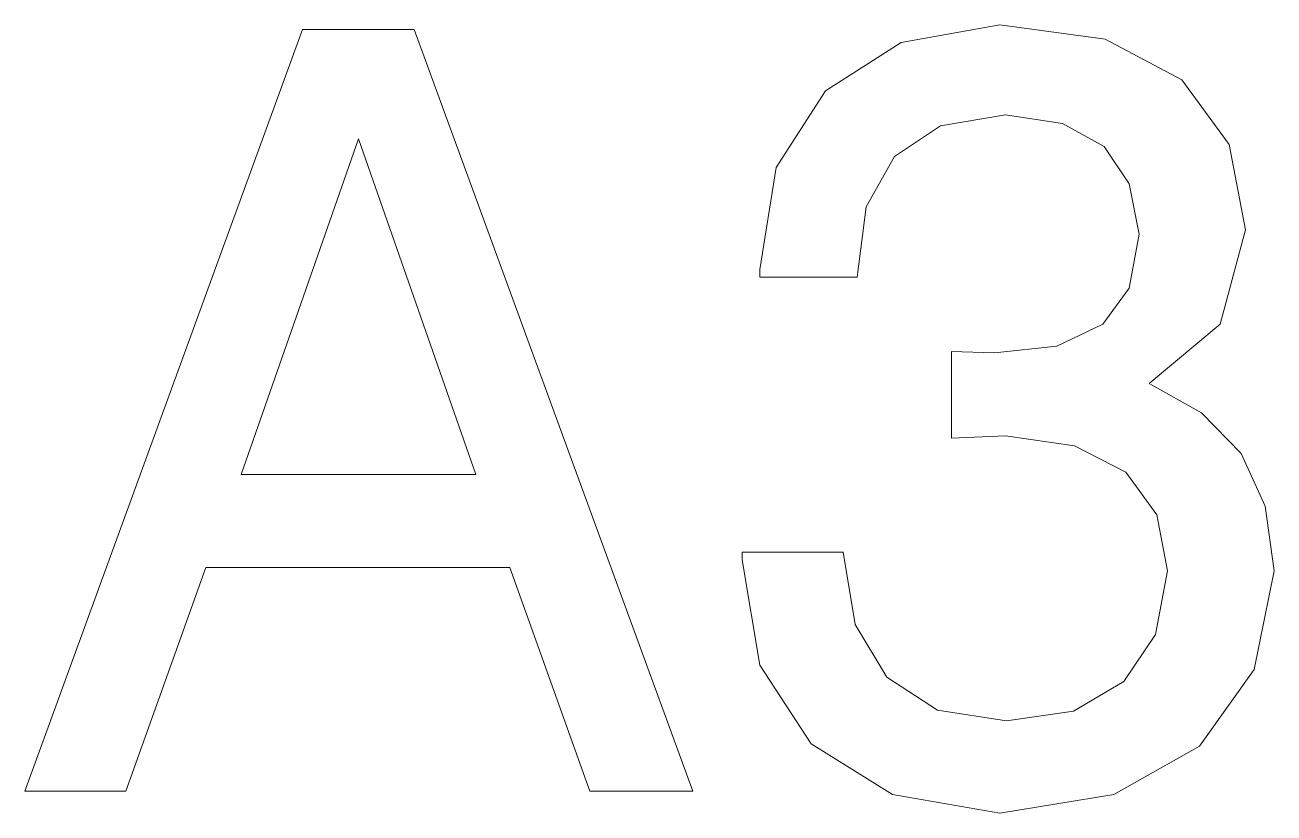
# Model space of a CAD drawing. Extents: x 14 to 2196, y -1968 to 1826.
# Drawn here: x 1800.53 to 1808.74, y -413.56 to -408.38 of the extents above; entities that cross this region are included whole.
import ezdxf

# ---------------------------------------------------------------- set-up
doc = ezdxf.new("R2010")
doc.units = 0

msp = doc.modelspace()

# ---------------------------------------------------------------- linework, layer by layer
at = {"color": 7, "lineweight": 13}
for points in [[(1800.529907, -413.417938), (1801.192749, -413.417938), (1801.718628, -411.948212), (1803.714355, -411.948212), (1804.240234, -413.417938), (1804.91748, -413.417938), (1803.087524, -408.410736), (1802.352661, -408.410736)], [(1805.241699, -411.847321), (1805.241699, -411.897766), (1805.356934, -412.589417), (1805.695557, -413.108154), (1806.22876, -413.439545), (1806.934814, -413.562042), (1807.684082, -413.439545), (1808.246094, -413.122559), (1808.606323, -412.618225), (1808.735962, -411.969818), (1808.678345, -411.544739), (1808.519775, -411.198914), (1808.260498, -410.932343), (1807.914673, -410.737823), (1808.382935, -410.348785), (1808.548584, -409.729187), (1808.440552, -409.167206), (1808.130737, -408.742157), (1807.626465, -408.475586), (1806.934814, -408.381927), (1806.286377, -408.497192), (1805.789307, -408.814178), (1805.465088, -409.318512), (1805.356934, -409.988556), (1805.356934, -410.038971), (1805.998169, -410.038971), (1806.055786, -409.577881), (1806.243164, -409.24646), (1806.545776, -409.044739), (1806.970825, -408.972687), (1807.345459, -409.030334), (1807.619263, -409.181641), (1807.784912, -409.426575), (1807.849731, -409.757996), (1807.784912, -410.111023), (1807.612061, -410.348785), (1807.309448, -410.492859), (1806.898804, -410.536102), (1806.617798, -410.5289), (1806.617798, -411.098053), (1806.970825, -411.083649), (1807.424683, -411.148499), (1807.763306, -411.321411), (1807.965088, -411.602386), (1808.037109, -411.969818), (1807.957886, -412.387665), (1807.748901, -412.697479), (1807.41748, -412.891998), (1806.978027, -412.956848), (1806.52417, -412.884796), (1806.192749, -412.668671), (1805.983765, -412.322845), (1805.904541, -411.847321)], [(1801.949219, -411.335815), (1802.720093, -409.131195), (1803.490967, -411.335815)]]:
    msp.add_lwpolyline(points, close=True, dxfattribs=at)

doc.saveas('drawing.dxf')
